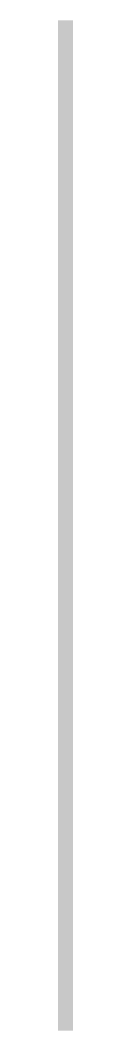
# Model space of a CAD drawing. Header units: millimetres. Extents: x -187347 to 135007, y -6415 to 292048.
# Drawn here: x 117263 to 117461, y 159979 to 173329 of the extents above; entities that cross this region are included whole.
import ezdxf

# ---------------------------------------------------------------- set-up
doc = ezdxf.new("R2010")
doc.units = ezdxf.units.MM
doc.header["$LTSCALE"] = 100
doc.layers.add('A-WALL-PATT', color=7, linetype='Continuous', lineweight=5)

msp = doc.modelspace()

# ---------------------------------------------------------------- hatches: boundary and pattern name
at = {"layer": 'A-WALL-PATT', "true_color": 0xc0c0c0}
h = msp.add_hatch(dxfattribs=at)
h.set_pattern_fill('FP_1766', color=9, angle=-112.61987, style=0, pattern_type=2)
h.set_pattern_definition([(337.38013, (117301.057, 166645.554), (100.32954, -0.0003), [26.086, -1278.204]), (337.38013, (117301.057, 166545.224), (100.32954, -0.0003), [26.086, -1278.204]), (337.38013, (117301.057, 166444.894), (100.32954, -0.0003), [26.086, -1278.204]), (337.38013, (117301.057, 166344.564), (100.32954, -0.0003), [26.086, -1278.204]), (337.38013, (117301.057, 166244.234), (100.32954, -0.0003), [26.086, -1278.204]), (22.24913, (117301.057, 166561.277), (100.3298, 0.00036), [23.848, -2360.969]), (22.24913, (117301.057, 166460.946), (100.3298, 0.00036), [23.848, -2360.969]), (22.24913, (117301.056, 166360.617), (100.3298, 0.00036), [23.848, -2360.969]), (22.24913, (117301.057, 166260.287), (100.3298, 0.00036), [23.848, -2360.969]), (22.24913, (117301.057, 166159.957), (100.3298, 0.00036), [23.848, -2360.969]), (22.24913, (117301.057, 166059.627), (100.3298, 0.00036), [23.848, -2360.969]), (22.24913, (117301.057, 165959.297), (100.3298, 0.00036), [23.848, -2360.969]), (22.24913, (117301.057, 165858.967), (100.3298, 0.00036), [23.848, -2360.969]), (22.24913, (117301.057, 165758.637), (100.3298, 0.00036), [23.848, -2360.969]), (157.75113, (117323.13, 166586.36), (100.3298, 0.0001), [23.848, -2360.969]), (157.75113, (117323.13, 166486.03), (100.3298, 0.0001), [23.848, -2360.969]), (157.75113, (117323.13, 166385.7), (100.3298, 0.0001), [23.848, -2360.969]), (157.75113, (117323.13, 166285.37), (100.3298, 0.0001), [23.848, -2360.969]), (157.75113, (117323.13, 166185.04), (100.3298, 0.0001), [23.848, -2360.969]), (157.75113, (117323.13, 166084.71), (100.3298, 0.0001), [23.848, -2360.969]), (157.75113, (117323.13, 165984.38), (100.3298, 0.0001), [23.848, -2360.969]), (157.75113, (117323.13, 165884.05), (100.3298, 0.0001), [23.848, -2360.969]), (157.75113, (117323.13, 165783.72), (100.3298, 0.0001), [23.848, -2360.969]), (202.62013, (117325.136, 166621.475), (100.32954, 0.00078), [26.086, -1278.204]), (202.62013, (117325.136, 166521.145), (100.32954, 0.00078), [26.086, -1278.204]), (202.62013, (117325.136, 166420.815), (100.32954, 0.00078), [26.086, -1278.204]), (202.62013, (117325.136, 166320.484), (100.32954, 0.00078), [26.086, -1278.204]), (202.62013, (117325.136, 166220.155), (100.32954, 0.00078), [26.086, -1278.204]), (351.87013, (117284.001, 166650.571), (100.33039, 0.000556), [7.094, -702.346]), (338.19813, (117291.024, 166649.568), (100.33008, -0.00043), [10.806, -529.488]), (338.19813, (117291.024, 166549.237), (100.33008, -0.00043), [10.806, -529.488]), (201.80113, (117301.057, 166611.442), (100.33008, -0.00085), [10.806, -529.488]), (201.80113, (117301.057, 166511.112), (100.33008, -0.00085), [10.806, -529.488]), (188.13013, (117291.024, 166607.429), (100.33039, -8.5e-05), [7.094, -702.346]), (188.13013, (117284.001, 166650.571), (100.33039, -8.5e-05), [7.094, -702.346]), (206.5651, (117276.98, 166649.567), (100.33013, 0.00015), [6.73, -217.614]), (225.0001, (117270.96, 166646.56), (100.33, 0.0002), [7.094, -134.794]), (236.3101, (117265.94, 166641.54), (100.3303, 8e-05), [3.617, -358.128]), (236.3101, (117265.94, 166541.21), (100.3303, 8e-05), [3.617, -358.128]), (236.3101, (117265.94, 166440.88), (100.3303, 8e-05), [3.617, -358.128]), (251.5651, (117263.935, 166638.53), (100.3296, 0.0001), [3.173, -314.099]), (251.5651, (117263.93, 166538.2), (100.3296, 0.0001), [3.173, -314.099]), (251.5651, (117263.935, 166437.87), (100.3296, 0.0001), [3.173, -314.099]), (251.5651, (117262.93, 166635.52), (100.3296, 0.0001), [3.173, -314.099]), (251.5651, (117262.93, 166535.19), (100.3296, 0.0001), [3.173, -314.099]), (251.5651, (117262.93, 166434.86), (100.3296, 0.0001), [3.173, -314.099]), (270.0001, (117261.93, 166632.51), (100.33, 0.0002), [8.026, -92.304]), (288.4351, (117261.93, 166624.485), (100.3296, 0.0003), [3.173, -314.099]), (288.4351, (117261.93, 166524.16), (100.3296, 0.0003), [3.173, -314.099]), (288.4351, (117261.93, 166423.82), (100.3296, 0.0003), [3.173, -314.099]), (288.4351, (117262.93, 166621.48), (100.3296, 0.0003), [3.173, -314.099]), (288.4351, (117262.93, 166521.145), (100.3296, 0.0003), [3.173, -314.099]), (288.4351, (117262.93, 166420.815), (100.3296, 0.0003), [3.173, -314.099]), (303.6901, (117263.935, 166618.465), (100.3303, 0.0004), [3.617, -358.128]), (303.6901, (117263.935, 166518.135), (100.3303, 0.0004), [3.617, -358.128]), (303.6901, (117263.935, 166417.804), (100.3303, 0.0004), [3.617, -358.128]), (315.0001, (117265.94, 166615.455), (100.33, 0.0002), [7.094, -134.794]), (333.4351, (117270.96, 166610.44), (100.33013, 0.00033), [6.73, -217.614]), (351.87013, (117276.978, 166607.428), (100.33039, 0.000556), [7.094, -702.346]), (351.87013, (117284.001, 166600.406), (100.33039, 0.000556), [7.094, -702.346]), (338.19813, (117291.024, 166599.403), (100.33008, -0.00043), [10.806, -529.488]), (338.19813, (117291.024, 166499.072), (100.33008, -0.00043), [10.806, -529.488]), (201.80113, (117301.057, 166561.277), (100.33008, -0.00085), [10.806, -529.488]), (201.80113, (117301.057, 166460.946), (100.33008, -0.00085), [10.806, -529.488]), (188.13013, (117291.024, 166557.263), (100.33039, -8.5e-05), [7.094, -702.346]), (188.13013, (117284.001, 166600.406), (100.33039, -8.5e-05), [7.094, -702.346]), (206.5651, (117276.978, 166599.4), (100.33013, 0.00015), [6.73, -217.614]), (225.0001, (117270.96, 166596.39), (100.33, 0.0002), [7.094, -134.794]), (236.3101, (117265.94, 166591.375), (100.3303, 8e-05), [3.617, -358.128]), (236.3101, (117265.94, 166491.046), (100.3303, 8e-05), [3.617, -358.128]), (236.3101, (117265.94, 166390.72), (100.3303, 8e-05), [3.617, -358.128]), (251.5651, (117263.93, 166588.37), (100.3296, 0.0001), [3.173, -314.099]), (251.5651, (117263.935, 166488.04), (100.3296, 0.0001), [3.173, -314.099]), (251.5651, (117263.935, 166387.71), (100.3296, 0.0001), [3.173, -314.099]), (251.5651, (117262.93, 166585.36), (100.3296, 0.0001), [3.173, -314.099]), (251.5651, (117262.93, 166485.03), (100.3296, 0.0001), [3.173, -314.099]), (251.5651, (117262.93, 166384.7), (100.3296, 0.0001), [3.173, -314.099]), (270.0001, (117261.93, 166582.35), (100.33, 0.0002), [8.026, -92.304]), (288.4351, (117261.93, 166574.32), (100.3296, 0.0003), [3.173, -314.099]), (288.4351, (117261.93, 166473.99), (100.3296, 0.0003), [3.173, -314.099]), (288.4351, (117261.93, 166373.66), (100.3296, 0.0003), [3.173, -314.099]), (288.4351, (117262.93, 166571.31), (100.3296, 0.0003), [3.173, -314.099]), (288.4351, (117262.93, 166470.98), (100.3296, 0.0003), [3.173, -314.099]), (288.4351, (117262.93, 166370.65), (100.3296, 0.0003), [3.173, -314.099]), (303.6901, (117263.935, 166568.3), (100.3303, 0.0004), [3.617, -358.128]), (303.6901, (117263.935, 166467.97), (100.3303, 0.0004), [3.617, -358.128]), (303.6901, (117263.935, 166367.64), (100.3303, 0.0004), [3.617, -358.128]), (315.0001, (117265.94, 166565.29), (100.33, 0.0002), [7.094, -134.794]), (333.4351, (117270.96, 166560.273), (100.33013, 0.00033), [6.73, -217.614]), (351.87013, (117276.978, 166557.264), (100.33039, 0.000556), [7.094, -702.346]), (351.87013, (117340.186, 166625.488), (100.33039, 0.000556), [7.094, -702.346]), (333.4351, (117347.21, 166624.485), (100.33013, 0.00033), [6.73, -217.614]), (315.0001, (117353.23, 166621.475), (100.33, 0.0002), [7.094, -134.794]), (303.6901, (117358.245, 166616.46), (100.3303, 0.0004), [3.617, -358.128]), (303.6901, (117358.245, 166516.13), (100.3303, 0.0004), [3.617, -358.128]), (303.6901, (117358.245, 166415.8), (100.3303, 0.0004), [3.617, -358.128]), (288.4351, (117360.25, 166613.45), (100.3296, 0.0003), [3.173, -314.099]), (288.4351, (117360.25, 166513.12), (100.3296, 0.0003), [3.173, -314.099]), (288.4351, (117360.25, 166412.79), (100.3296, 0.0003), [3.173, -314.099]), (288.4351, (117361.26, 166610.44), (100.3296, 0.0003), [3.173, -314.099]), (288.4351, (117361.255, 166510.11), (100.3296, 0.0003), [3.173, -314.099]), (288.4351, (117361.255, 166409.78), (100.3296, 0.0003), [3.173, -314.099]), (270.0001, (117362.26, 166607.43), (100.33, 0.0002), [8.026, -92.304]), (251.5651, (117362.26, 166599.4), (100.3296, 0.0001), [3.173, -314.099]), (251.5651, (117362.26, 166499.07), (100.3296, 0.0001), [3.173, -314.099]), (251.5651, (117362.26, 166398.74), (100.3296, 0.0001), [3.173, -314.099]), (251.5651, (117361.255, 166596.39), (100.3296, 0.0001), [3.173, -314.099]), (251.5651, (117361.25, 166496.06), (100.3296, 0.0001), [3.173, -314.099]), (251.5651, (117361.255, 166395.73), (100.3296, 0.0001), [3.173, -314.099]), (236.3101, (117360.25, 166593.38), (100.3303, 8e-05), [3.617, -358.128]), (236.3101, (117360.25, 166493.05), (100.3303, 8e-05), [3.617, -358.128]), (236.3101, (117360.25, 166392.72), (100.3303, 8e-05), [3.617, -358.128]), (225.0001, (117358.245, 166590.37), (100.33, 0.0002), [7.094, -134.794]), (206.5651, (117353.23, 166585.356), (100.33013, 0.00015), [6.73, -217.614]), (188.13013, (117347.209, 166582.346), (100.33039, -8.5e-05), [7.094, -702.346]), (188.13013, (117340.186, 166625.488), (100.33039, -8.5e-05), [7.094, -702.346]), (200.55613, (117333.163, 166624.485), (100.33001, 0.00039), [8.572, -848.648]), (200.55613, (117333.162, 166524.155), (100.33001, 0.00039), [8.572, -848.648]), (200.55613, (117333.163, 166423.824), (100.33001, 0.00039), [8.572, -848.648]), (338.19813, (117323.13, 166586.36), (100.33008, -0.00043), [10.806, -529.488]), (338.19813, (117323.13, 166486.03), (100.33008, -0.00043), [10.806, -529.488]), (351.87013, (117333.163, 166582.346), (100.33039, 0.000556), [7.094, -702.346]), (270.0001, (117362.26, 166653.58), (100.33, 0.0002), [4.013, -96.317]), (251.5651, (117362.26, 166649.57), (100.3296, 0.0001), [3.173, -314.099]), (251.5651, (117362.26, 166549.24), (100.3296, 0.0001), [3.173, -314.099]), (251.5651, (117362.26, 166448.91), (100.3296, 0.0001), [3.173, -314.099]), (251.5651, (117361.255, 166646.56), (100.3296, 0.0001), [3.173, -314.099]), (251.5651, (117361.25, 166546.23), (100.3296, 0.0001), [3.173, -314.099]), (251.5651, (117361.26, 166445.9), (100.3296, 0.0001), [3.173, -314.099]), (236.3101, (117360.25, 166643.55), (100.3303, 8e-05), [3.617, -358.128]), (236.3101, (117360.25, 166543.22), (100.3303, 8e-05), [3.617, -358.128]), (236.3101, (117360.25, 166442.89), (100.3303, 8e-05), [3.617, -358.128]), (225.0001, (117358.245, 166640.54), (100.33, 0.0002), [7.094, -134.794]), (206.5651, (117353.23, 166635.52), (100.33013, 0.00015), [6.73, -217.614]), (188.13013, (117347.208, 166632.511), (100.33039, -8.5e-05), [7.094, -702.346]), (339.44413, (117325.136, 166635.52), (100.33001, 8e-05), [8.572, -848.648]), (339.44413, (117325.137, 166535.19), (100.33001, 8e-05), [8.572, -848.648]), (339.44413, (117325.136, 166434.86), (100.33001, 8e-05), [8.572, -848.648]), (351.87013, (117333.163, 166632.511), (100.33039, 0.000556), [7.094, -702.346]), (351.87013, (117340.186, 166575.323), (100.33039, 0.000556), [7.094, -702.346]), (333.4351, (117347.21, 166574.32), (100.33013, 0.00033), [6.73, -217.614]), (315.0001, (117353.23, 166571.31), (100.33, 0.0002), [7.094, -134.794]), (303.6901, (117358.245, 166566.29), (100.3303, 0.0004), [3.617, -358.128]), (303.6901, (117358.245, 166465.96), (100.3303, 0.0004), [3.617, -358.128]), (303.6901, (117358.245, 166365.63), (100.3303, 0.0004), [3.617, -358.128]), (288.4351, (117360.25, 166563.28), (100.3296, 0.0003), [3.173, -314.099]), (288.4351, (117360.25, 166462.95), (100.3296, 0.0003), [3.173, -314.099]), (288.4351, (117360.25, 166362.62), (100.3296, 0.0003), [3.173, -314.099]), (288.4351, (117361.255, 166560.27), (100.3296, 0.0003), [3.173, -314.099]), (288.4351, (117361.25, 166459.94), (100.3296, 0.0003), [3.173, -314.099]), (288.4351, (117361.255, 166359.61), (100.3296, 0.0003), [3.173, -314.099]), (270.0001, (117362.26, 166557.26), (100.33, 0.0002), [4.013, -96.317]), (188.13013, (117340.186, 166575.323), (100.33039, -8.5e-05), [7.094, -702.346]), (201.80113, (117333.163, 166574.32), (100.33008, -0.00085), [10.806, -529.488]), (201.80113, (117333.162, 166473.99), (100.33008, -0.00085), [10.806, -529.488])])
h.paths.add_polyline_path([(117455.4, 159978.6), (117461.1, 159978.6), (117461.1, 173328.6), (117262.7, 173328.6), (117262.7, 159978.6)])
h = msp.add_hatch(dxfattribs=at)
h.set_pattern_fill('FP_1768', color=9, angle=-112.61987, style=0, pattern_type=2)
h.set_pattern_definition([(337.38013, (117301.057, 166645.59), (100.32954, -0.0003), [26.086, -1278.204]), (337.38013, (117301.057, 166545.262), (100.32954, -0.0003), [26.086, -1278.204]), (337.38013, (117301.057, 166444.93), (100.32954, -0.0003), [26.086, -1278.204]), (337.38013, (117301.057, 166344.6), (100.32954, -0.0003), [26.086, -1278.204]), (337.38013, (117301.057, 166244.272), (100.32954, -0.0003), [26.086, -1278.204]), (22.24913, (117301.057, 166561.315), (100.3298, 0.00036), [23.848, -2360.969]), (22.24913, (117301.056, 166460.985), (100.3298, 0.00036), [23.848, -2360.969]), (22.24913, (117301.057, 166360.655), (100.3298, 0.00036), [23.848, -2360.969]), (22.24913, (117301.057, 166260.325), (100.3298, 0.00036), [23.848, -2360.969]), (22.24913, (117301.057, 166159.995), (100.3298, 0.00036), [23.848, -2360.969]), (22.24913, (117301.057, 166059.665), (100.3298, 0.00036), [23.848, -2360.969]), (22.24913, (117301.057, 165959.335), (100.3298, 0.00036), [23.848, -2360.969]), (22.24913, (117301.057, 165859.005), (100.3298, 0.00036), [23.848, -2360.969]), (22.24913, (117301.057, 165758.674), (100.3298, 0.00036), [23.848, -2360.969]), (157.75113, (117323.13, 166586.397), (100.3298, 0.0001), [23.848, -2360.969]), (157.75113, (117323.13, 166486.067), (100.3298, 0.0001), [23.848, -2360.969]), (157.75113, (117323.13, 166385.737), (100.3298, 0.0001), [23.848, -2360.969]), (157.75113, (117323.13, 166285.407), (100.3298, 0.0001), [23.848, -2360.969]), (157.75113, (117323.13, 166185.077), (100.3298, 0.0001), [23.848, -2360.969]), (157.75113, (117323.13, 166084.747), (100.3298, 0.0001), [23.848, -2360.969]), (157.75113, (117323.13, 165984.417), (100.3298, 0.0001), [23.848, -2360.969]), (157.75113, (117323.13, 165884.087), (100.3298, 0.0001), [23.848, -2360.969]), (157.75113, (117323.13, 165783.758), (100.3298, 0.0001), [23.848, -2360.969]), (202.62013, (117325.136, 166621.512), (100.32954, 0.00078), [26.086, -1278.204]), (202.62013, (117325.136, 166521.183), (100.32954, 0.00078), [26.086, -1278.204]), (202.62013, (117325.136, 166420.853), (100.32954, 0.00078), [26.086, -1278.204]), (202.62013, (117325.136, 166320.522), (100.32954, 0.00078), [26.086, -1278.204]), (202.62013, (117325.136, 166220.193), (100.32954, 0.00078), [26.086, -1278.204]), (351.87013, (117284.001, 166650.609), (100.33039, 0.000556), [7.094, -702.346]), (338.19813, (117291.024, 166649.605), (100.33008, -0.00043), [10.806, -529.488]), (338.19813, (117291.023, 166549.275), (100.33008, -0.00043), [10.806, -529.488]), (201.80113, (117301.057, 166611.48), (100.33008, -0.00085), [10.806, -529.488]), (201.80113, (117301.057, 166511.15), (100.33008, -0.00085), [10.806, -529.488]), (188.13013, (117291.024, 166607.467), (100.33039, -8.5e-05), [7.094, -702.346]), (188.13013, (117284.001, 166650.609), (100.33039, -8.5e-05), [7.094, -702.346]), (206.5651, (117276.977, 166649.605), (100.33013, 0.00015), [6.73, -217.614]), (225.0001, (117270.96, 166646.596), (100.33, 0.0002), [7.094, -134.794]), (236.3101, (117265.94, 166641.58), (100.3303, 8e-05), [3.617, -358.128]), (236.3101, (117265.94, 166541.25), (100.3303, 8e-05), [3.617, -358.128]), (236.3101, (117265.94, 166440.92), (100.3303, 8e-05), [3.617, -358.128]), (251.5651, (117263.93, 166638.57), (100.3296, 0.0001), [3.173, -314.099]), (251.5651, (117263.935, 166538.24), (100.3296, 0.0001), [3.173, -314.099]), (251.5651, (117263.93, 166437.91), (100.3296, 0.0001), [3.173, -314.099]), (251.5651, (117262.93, 166635.56), (100.3296, 0.0001), [3.173, -314.099]), (251.5651, (117262.93, 166535.23), (100.3296, 0.0001), [3.173, -314.099]), (251.5651, (117262.93, 166434.9), (100.3296, 0.0001), [3.173, -314.099]), (270.0001, (117261.93, 166632.55), (100.33, 0.0002), [8.026, -92.304]), (288.4351, (117261.93, 166624.52), (100.3296, 0.0003), [3.173, -314.099]), (288.4351, (117261.93, 166524.19), (100.3296, 0.0003), [3.173, -314.099]), (288.4351, (117261.93, 166423.86), (100.3296, 0.0003), [3.173, -314.099]), (288.4351, (117262.93, 166621.51), (100.3296, 0.0003), [3.173, -314.099]), (288.4351, (117262.93, 166521.18), (100.3296, 0.0003), [3.173, -314.099]), (288.4351, (117262.93, 166420.85), (100.3296, 0.0003), [3.173, -314.099]), (303.6901, (117263.935, 166618.5), (100.3303, 0.0004), [3.617, -358.128]), (303.6901, (117263.934, 166518.17), (100.3303, 0.0004), [3.617, -358.128]), (303.6901, (117263.935, 166417.84), (100.3303, 0.0004), [3.617, -358.128]), (315.0001, (117265.94, 166615.49), (100.33, 0.0002), [7.094, -134.794]), (333.4351, (117270.96, 166610.476), (100.33013, 0.00033), [6.73, -217.614]), (351.87013, (117276.977, 166607.467), (100.33039, 0.000556), [7.094, -702.346]), (351.87013, (117284, 166600.444), (100.33039, 0.000556), [7.094, -702.346]), (338.19813, (117291.024, 166599.44), (100.33008, -0.00043), [10.806, -529.488]), (338.19813, (117291.024, 166499.11), (100.33008, -0.00043), [10.806, -529.488]), (201.80113, (117301.057, 166561.315), (100.33008, -0.00085), [10.806, -529.488]), (201.80113, (117301.056, 166460.985), (100.33008, -0.00085), [10.806, -529.488]), (188.13013, (117291.023, 166557.301), (100.33039, -8.5e-05), [7.094, -702.346]), (188.13013, (117284, 166600.444), (100.33039, -8.5e-05), [7.094, -702.346]), (206.5651, (117276.977, 166599.44), (100.33013, 0.00015), [6.73, -217.614]), (225.0001, (117270.96, 166596.43), (100.33, 0.0002), [7.094, -134.794]), (236.3101, (117265.94, 166591.41), (100.3303, 8e-05), [3.617, -358.128]), (236.3101, (117265.94, 166491.08), (100.3303, 8e-05), [3.617, -358.128]), (236.3101, (117265.94, 166390.75), (100.3303, 8e-05), [3.617, -358.128]), (251.5651, (117263.935, 166588.4), (100.3296, 0.0001), [3.173, -314.099]), (251.5651, (117263.935, 166488.07), (100.3296, 0.0001), [3.173, -314.099]), (251.5651, (117263.93, 166387.74), (100.3296, 0.0001), [3.173, -314.099]), (251.5651, (117262.93, 166585.39), (100.3296, 0.0001), [3.173, -314.099]), (251.5651, (117262.93, 166485.06), (100.3296, 0.0001), [3.173, -314.099]), (251.5651, (117262.93, 166384.73), (100.3296, 0.0001), [3.173, -314.099]), (270.0001, (117261.93, 166582.38), (100.33, 0.0002), [8.026, -92.304]), (288.4351, (117261.93, 166574.36), (100.3296, 0.0003), [3.173, -314.099]), (288.4351, (117261.93, 166474.03), (100.3296, 0.0003), [3.173, -314.099]), (288.4351, (117261.93, 166373.7), (100.3296, 0.0003), [3.173, -314.099]), (288.4351, (117262.93, 166571.35), (100.3296, 0.0003), [3.173, -314.099]), (288.4351, (117262.93, 166471.02), (100.3296, 0.0003), [3.173, -314.099]), (288.4351, (117262.93, 166370.69), (100.3296, 0.0003), [3.173, -314.099]), (303.6901, (117263.935, 166568.34), (100.3303, 0.0004), [3.617, -358.128]), (303.6901, (117263.935, 166468.01), (100.3303, 0.0004), [3.617, -358.128]), (303.6901, (117263.935, 166367.68), (100.3303, 0.0004), [3.617, -358.128]), (315.0001, (117265.94, 166565.33), (100.33, 0.0002), [7.094, -134.794]), (333.4351, (117270.958, 166560.31), (100.33013, 0.00033), [6.73, -217.614]), (351.87013, (117276.978, 166557.301), (100.33039, 0.000556), [7.094, -702.346]), (351.87013, (117340.185, 166625.526), (100.33039, 0.000556), [7.094, -702.346]), (333.4351, (117347.21, 166624.522), (100.33013, 0.00033), [6.73, -217.614]), (315.0001, (117353.23, 166621.51), (100.33, 0.0002), [7.094, -134.794]), (303.6901, (117358.245, 166616.5), (100.3303, 0.0004), [3.617, -358.128]), (303.6901, (117358.245, 166516.17), (100.3303, 0.0004), [3.617, -358.128]), (303.6901, (117358.245, 166415.84), (100.3303, 0.0004), [3.617, -358.128]), (288.4351, (117360.25, 166613.49), (100.3296, 0.0003), [3.173, -314.099]), (288.4351, (117360.25, 166513.16), (100.3296, 0.0003), [3.173, -314.099]), (288.4351, (117360.25, 166412.83), (100.3296, 0.0003), [3.173, -314.099]), (288.4351, (117361.255, 166610.48), (100.3296, 0.0003), [3.173, -314.099]), (288.4351, (117361.25, 166510.15), (100.3296, 0.0003), [3.173, -314.099]), (288.4351, (117361.255, 166409.82), (100.3296, 0.0003), [3.173, -314.099]), (270.0001, (117362.26, 166607.47), (100.33, 0.0002), [8.026, -92.304]), (251.5651, (117362.26, 166599.44), (100.3296, 0.0001), [3.173, -314.099]), (251.5651, (117362.26, 166499.11), (100.3296, 0.0001), [3.173, -314.099]), (251.5651, (117362.26, 166398.78), (100.3296, 0.0001), [3.173, -314.099]), (251.5651, (117361.25, 166596.43), (100.3296, 0.0001), [3.173, -314.099]), (251.5651, (117361.255, 166496.1), (100.3296, 0.0001), [3.173, -314.099]), (251.5651, (117361.255, 166395.77), (100.3296, 0.0001), [3.173, -314.099]), (236.3101, (117360.25, 166593.42), (100.3303, 8e-05), [3.617, -358.128]), (236.3101, (117360.25, 166493.09), (100.3303, 8e-05), [3.617, -358.128]), (236.3101, (117360.25, 166392.76), (100.3303, 8e-05), [3.617, -358.128]), (225.0001, (117358.245, 166590.41), (100.33, 0.0002), [7.094, -134.794]), (206.5651, (117353.23, 166585.394), (100.33013, 0.00015), [6.73, -217.614]), (188.13013, (117347.209, 166582.384), (100.33039, -8.5e-05), [7.094, -702.346]), (188.13013, (117340.185, 166625.526), (100.33039, -8.5e-05), [7.094, -702.346]), (200.55613, (117333.162, 166624.523), (100.33001, 0.00039), [8.572, -848.648]), (200.55613, (117333.163, 166524.193), (100.33001, 0.00039), [8.572, -848.648]), (200.55613, (117333.162, 166423.863), (100.33001, 0.00039), [8.572, -848.648]), (338.19813, (117323.13, 166586.397), (100.33008, -0.00043), [10.806, -529.488]), (338.19813, (117323.13, 166486.067), (100.33008, -0.00043), [10.806, -529.488]), (351.87013, (117333.162, 166582.385), (100.33039, 0.000556), [7.094, -702.346]), (270.0001, (117362.26, 166653.62), (100.33, 0.0002), [4.013, -96.317]), (251.5651, (117362.26, 166649.61), (100.3296, 0.0001), [3.173, -314.099]), (251.5651, (117362.26, 166549.275), (100.3296, 0.0001), [3.173, -314.099]), (251.5651, (117362.26, 166448.945), (100.3296, 0.0001), [3.173, -314.099]), (251.5651, (117361.25, 166646.595), (100.3296, 0.0001), [3.173, -314.099]), (251.5651, (117361.255, 166546.265), (100.3296, 0.0001), [3.173, -314.099]), (251.5651, (117361.255, 166445.94), (100.3296, 0.0001), [3.173, -314.099]), (236.3101, (117360.25, 166643.585), (100.3303, 8e-05), [3.617, -358.128]), (236.3101, (117360.25, 166543.256), (100.3303, 8e-05), [3.617, -358.128]), (236.3101, (117360.25, 166442.925), (100.3303, 8e-05), [3.617, -358.128]), (225.0001, (117358.245, 166640.576), (100.33, 0.0002), [7.094, -134.794]), (206.5651, (117353.23, 166635.56), (100.33013, 0.00015), [6.73, -217.614]), (188.13013, (117347.209, 166632.549), (100.33039, -8.5e-05), [7.094, -702.346]), (339.44413, (117325.136, 166635.56), (100.33001, 8e-05), [8.572, -848.648]), (339.44413, (117325.136, 166535.23), (100.33001, 8e-05), [8.572, -848.648]), (339.44413, (117325.136, 166434.9), (100.33001, 8e-05), [8.572, -848.648]), (351.87013, (117333.162, 166632.55), (100.33039, 0.000556), [7.094, -702.346]), (351.87013, (117340.185, 166575.361), (100.33039, 0.000556), [7.094, -702.346]), (333.4351, (117347.21, 166574.358), (100.33013, 0.00033), [6.73, -217.614]), (315.0001, (117353.23, 166571.35), (100.33, 0.0002), [7.094, -134.794]), (303.6901, (117358.245, 166566.33), (100.3303, 0.0004), [3.617, -358.128]), (303.6901, (117358.245, 166466), (100.3303, 0.0004), [3.617, -358.128]), (303.6901, (117358.245, 166365.67), (100.3303, 0.0004), [3.617, -358.128]), (288.4351, (117360.25, 166563.32), (100.3296, 0.0003), [3.173, -314.099]), (288.4351, (117360.25, 166462.99), (100.3296, 0.0003), [3.173, -314.099]), (288.4351, (117360.25, 166362.66), (100.3296, 0.0003), [3.173, -314.099]), (288.4351, (117361.255, 166560.31), (100.3296, 0.0003), [3.173, -314.099]), (288.4351, (117361.255, 166459.98), (100.3296, 0.0003), [3.173, -314.099]), (288.4351, (117361.25, 166359.65), (100.3296, 0.0003), [3.173, -314.099]), (270.0001, (117362.26, 166557.3), (100.33, 0.0002), [4.013, -96.317]), (188.13013, (117340.185, 166575.361), (100.33039, -8.5e-05), [7.094, -702.346]), (201.80113, (117333.162, 166574.36), (100.33008, -0.00085), [10.806, -529.488]), (201.80113, (117333.162, 166474.027), (100.33008, -0.00085), [10.806, -529.488])])
h.paths.add_polyline_path([(117455.4, 159978.6), (117461.1, 159978.6), (117461.1, 173328.6), (117262.7, 173328.6), (117262.7, 159978.6)])

doc.saveas('drawing.dxf')
